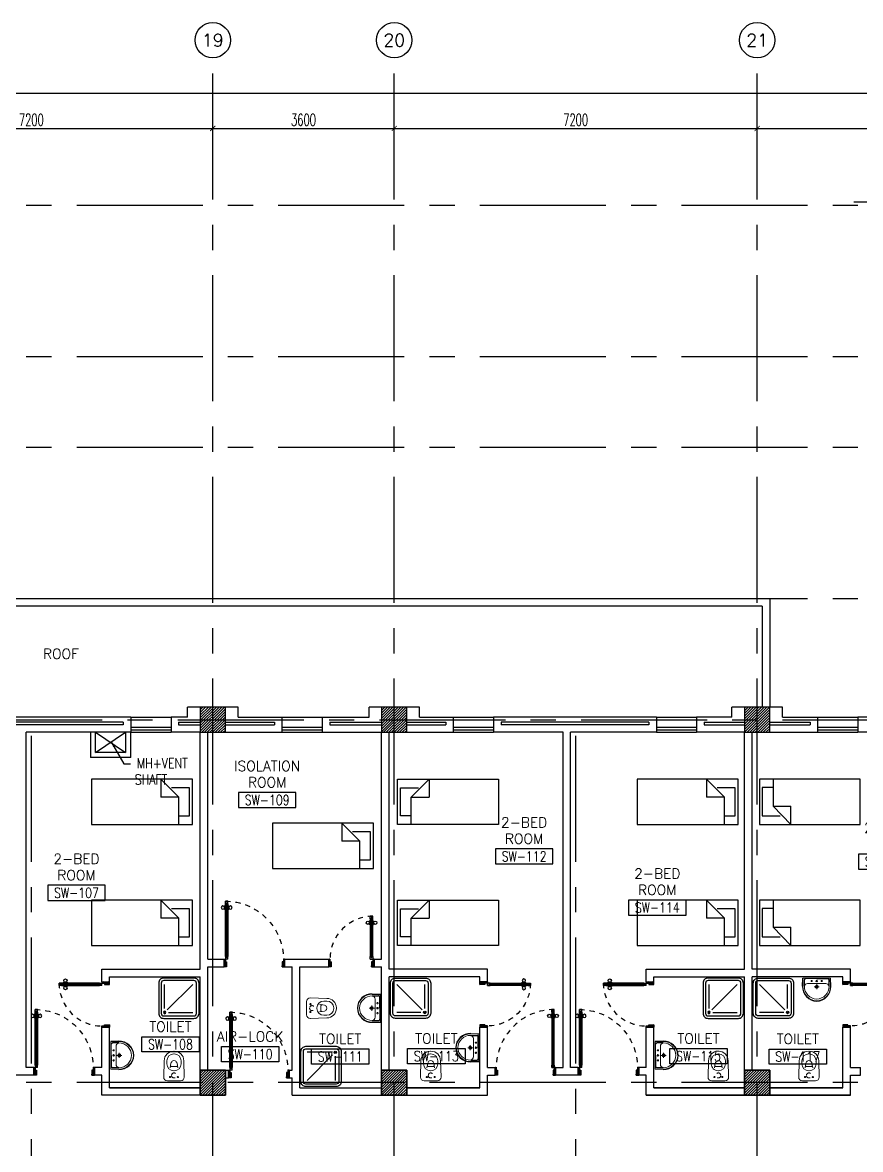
# Model space of a CAD drawing. Extents: x 276011.4 to 276105.3, y 57291.9 to 57371.4.
# Drawn here: x 276073.04 to 276089.67, y 57349.06 to 57371.41 of the extents above; entities that cross this region are included whole.
import ezdxf
from ezdxf.enums import TextEntityAlignment as Align

# ---------------------------------------------------------------- set-up
doc = ezdxf.new("R2010")
doc.units = 0
doc.header["$MEASUREMENT"] = 0
doc.header["$PDMODE"] = 34
for name, pattern in [('CENTERX2', [4, 2.5, -0.5, 0.5, -0.5]), ('DASHED', [0.75, 0.5, -0.25]), ('HIDDEN', [0.375, 0.25, -0.125]), ('HIDDEN2', [0.1875, 0.125, -0.0625])]:
    doc.linetypes.add(name, pattern=pattern)
doc.layers.get('0').update_dxf_attribs({"linetype": 'CONTINUOUS'})
doc.layers.get('DEFPOINTS').update_dxf_attribs({"linetype": 'CONTINUOUS'})
for name, color, linetype in [('AX-CR', 2, 'CONTINUOUS'), ('AX-DIM', 4, 'CONTINUOUS'), ('AX-TXT', 2, 'CONTINUOUS'), ('AXES', 11, 'CENTERX2'), ('COL', 5, 'CONTINUOUS'), ('DOOR', 7, 'CONTINUOUS'), ('FIX', 3, 'CONTINUOUS'), ('FUR', 4, 'CONTINUOUS'), ('HAT', 8, 'CONTINUOUS'), ('INSUL', 4, 'CONTINUOUS'), ('PROJ-L', 4, 'CONTINUOUS'), ('RM-BOX', 4, 'CONTINUOUS'), ('RM-NAME', 2, 'CONTINUOUS'), ('RM-NO', 2, 'CONTINUOUS'), ('SHAFT', 3, 'CONTINUOUS'), ('WALL', 2, 'CONTINUOUS'), ('WIN', 3, 'CONTINUOUS')]:
    doc.layers.add(name, color=color, linetype=linetype)
doc.styles.add('ROMANS', font='ROMANS.shx', dxfattribs={"width": 0.6})
doc.dimstyles.new('STANDARD in', dxfattribs={"dimtxt": 0.24, "dimasz": 0.1, "dimexe": 0.07, "dimexo": 0.05, "dimgap": 0.05, "dimtad": 1, "dimdec": 0, "dimlfac": 1000, "dimzin": 0, "dimdsep": 46, "dimtxsty": 'ROMANS', "dimblk": 'ARCHTICK', "dimcen": 0.05, "dimdle": 0.05, "dimclrd": 4, "dimclre": 4, "dimclrt": 2, "dimadec": 0, "dimazin": 0, "dimtfac": 1, "dimtdec": 0, "dimtmove": 2, "dimatfit": 3, "dimfxl": 0, "dimtolj": 1, "dimtzin": 0, "dimarcsym": 0})

# ---------------------------------------------------------------- blocks, each defined once
blk = doc.blocks.new('_ARCHTICK')
at = {"color": 0, "linetype": 'ByBlock', "const_width": 0.15}
blk.add_lwpolyline([(-0.5, -0.5), (0.5, 0.5)], dxfattribs=at)
blk = doc.blocks.new('*D651')
at = {"layer": 'AX-DIM', "color": 4, "lineweight": -2, "ltscale": 0.3}
for p, q in [((276020.305, 57370.011), (276095.115, 57370.011)), ((276020.355, 57365.405), (276020.355, 57370.081)), ((276095.065, 57357.883), (276095.065, 57370.081))]:
    blk.add_line(p, q, dxfattribs=at)
at = {"layer": 'DEFPOINTS', "color": 0, "ltscale": 0.3}
for p in [(276095.065, 57370.011), (276020.355, 57365.355), (276095.065, 57357.833)]:
    blk.add_point(p, dxfattribs=at)
at = {"layer": 'AX-DIM', "color": 4, "lineweight": -2, "ltscale": 0.3, "xscale": 0.1, "yscale": 0.1, "zscale": 0.1, "rotation": 180}
blk.add_blockref('_ARCHTICK', (276020.355, 57370.011), dxfattribs=at)
at = {"layer": 'AX-DIM', "color": 4, "lineweight": -2, "ltscale": 0.3, "xscale": 0.1, "yscale": 0.1, "zscale": 0.1}
blk.add_blockref('_ARCHTICK', (276095.065, 57370.011), dxfattribs=at)
at = {"layer": 'AX-DIM', "color": 2, "ltscale": 0.3, "insert": (276057.71, 57370.181), "char_height": 0.24, "attachment_point": 5, "style": 'ROMANS'}
blk.add_mtext('\\A1;74710', dxfattribs=at)
blk = doc.blocks.new('*D653')
at = {"layer": 'AX-DIM', "color": 4, "lineweight": -2, "ltscale": 0.3}
for p, q in [((276089.533, 57367.858), (276103.985, 57367.858)), ((276103.915, 57367.908), (276103.915, 57357.783)), ((276103.265, 57357.833), (276103.985, 57357.833))]:
    blk.add_line(p, q, dxfattribs=at)
at = {"layer": 'DEFPOINTS', "color": 0, "ltscale": 0.3}
for p in [(276089.483, 57367.858), (276103.215, 57357.833), (276103.915, 57357.833)]:
    blk.add_point(p, dxfattribs=at)
at = {"layer": 'AX-DIM', "color": 4, "lineweight": -2, "ltscale": 0.3, "xscale": 0.1, "yscale": 0.1, "zscale": 0.1}
for p, rotation in [((276103.915, 57367.858), 90), ((276103.915, 57357.833), 270)]:
    blk.add_blockref('_ARCHTICK', p, dxfattribs=dict(at, rotation=rotation))
at = {"layer": 'AX-DIM', "color": 2, "ltscale": 0.3, "insert": (276103.745, 57362.845), "char_height": 0.24, "attachment_point": 5, "rotation": 90, "style": 'ROMANS'}
blk.add_mtext('\\A1;10025', dxfattribs=at)
blk = doc.blocks.new('*X616')
at = {"color": 0}
for p, q in [((235129, 169898), (235620, 170390)), ((235129, 169951), (235567, 170390)), ((235129, 170004), (235514, 170390)), ((235129, 170057), (235461, 170390)), ((235129, 170110), (235408, 170390)), ((235129, 170163), (235355, 170390)), ((235129, 170216), (235302, 170390)), ((235129, 170269), (235249, 170390)), ((235129, 170322), (235196, 170390)), ((235129, 170375), (235143, 170390)), ((235173, 169890), (235629, 170345)), ((235226, 169890), (235629, 170292)), ((235279, 169890), (235629, 170239)), ((235332, 169890), (235629, 170186)), ((235385, 169890), (235629, 170133)), ((235439, 169890), (235629, 170080)), ((235492, 169890), (235629, 170027)), ((235545, 169890), (235629, 169974)), ((235598, 169890), (235629, 169921))]:
    blk.add_line(p, q, dxfattribs=at)
blk = doc.blocks.new('COL50')
at = {"layer": 'COL'}
blk.add_lwpolyline([(-250, 250), (-250, -250), (250, -250), (250, 250)], close=True, dxfattribs=at)
blk = doc.blocks.new('*X613')
at = {"color": 0}
for p, q in [((235129, 177110), (235608, 177590)), ((235129, 177163), (235555, 177590)), ((235129, 177217), (235502, 177590)), ((235129, 177270), (235449, 177590)), ((235129, 177323), (235396, 177590)), ((235129, 177376), (235343, 177590)), ((235129, 177429), (235290, 177590)), ((235129, 177482), (235237, 177590)), ((235129, 177535), (235184, 177590)), ((235161, 177090), (235629, 177557)), ((235214, 177090), (235629, 177504)), ((235267, 177090), (235629, 177451)), ((235320, 177090), (235629, 177398)), ((235373, 177090), (235629, 177345)), ((235426, 177090), (235629, 177292)), ((235479, 177090), (235629, 177239)), ((235532, 177090), (235629, 177186)), ((235585, 177090), (235629, 177133))]:
    blk.add_line(p, q, dxfattribs=at)
blk = doc.blocks.new('*X617')
at = {"color": 0}
for p, q in [((238727, 169890), (239227, 170390)), ((238729, 169945), (239174, 170390)), ((238729, 169998), (239121, 170390)), ((238729, 170051), (239067, 170390)), ((238729, 170104), (239014, 170390)), ((238729, 170157), (238961, 170390)), ((238729, 170210), (238908, 170390)), ((238729, 170263), (238855, 170390)), ((238729, 170316), (238802, 170390)), ((238729, 170369), (238749, 170390)), ((238780, 169890), (239229, 170339)), ((238833, 169890), (239229, 170286)), ((238886, 169890), (239229, 170233)), ((238939, 169890), (239229, 170180)), ((238992, 169890), (239229, 170127)), ((239045, 169890), (239229, 170074)), ((239098, 169890), (239229, 170020)), ((239151, 169890), (239229, 169967)), ((239204, 169890), (239229, 169914))]:
    blk.add_line(p, q, dxfattribs=at)
blk = doc.blocks.new('*X612')
at = {"color": 0}
for p, q in [((238729, 177104), (239214, 177590)), ((238729, 177157), (239161, 177590)), ((238729, 177210), (239108, 177590)), ((238729, 177263), (239055, 177590)), ((238729, 177316), (239002, 177590)), ((238729, 177369), (238949, 177590)), ((238729, 177422), (238896, 177590)), ((238729, 177475), (238843, 177590)), ((238729, 177528), (238790, 177590)), ((238729, 177581), (238737, 177590)), ((238767, 177090), (239229, 177551)), ((238820, 177090), (239229, 177498)), ((238873, 177090), (239229, 177445)), ((238926, 177090), (239229, 177392)), ((238979, 177090), (239229, 177339)), ((239032, 177090), (239229, 177286)), ((239085, 177090), (239229, 177233)), ((239138, 177090), (239229, 177180)), ((239191, 177090), (239229, 177127))]:
    blk.add_line(p, q, dxfattribs=at)
blk = doc.blocks.new('*X618')
at = {"color": 0}
for p, q in [((245929, 169932), (246386, 170390)), ((245929, 169985), (246333, 170390)), ((245929, 170038), (246280, 170390)), ((245929, 170091), (246227, 170390)), ((245929, 170144), (246174, 170390)), ((245929, 170197), (246121, 170390)), ((245929, 170250), (246068, 170390)), ((245929, 170303), (246015, 170390)), ((245929, 170357), (245962, 170390)), ((245939, 169890), (246429, 170379)), ((245992, 169890), (246429, 170326)), ((246045, 169890), (246429, 170273)), ((246098, 169890), (246429, 170220)), ((246151, 169890), (246429, 170167)), ((246204, 169890), (246429, 170114)), ((246257, 169890), (246429, 170061)), ((246310, 169890), (246429, 170008)), ((246363, 169890), (246429, 169955)), ((246416, 169890), (246429, 169902))]:
    blk.add_line(p, q, dxfattribs=at)
blk = doc.blocks.new('*X611')
at = {"color": 0}
for p, q in [((245927, 177090), (246427, 177590)), ((245929, 177145), (246374, 177590)), ((245929, 177198), (246321, 177590)), ((245929, 177251), (246267, 177590)), ((245929, 177304), (246214, 177590)), ((245929, 177357), (246161, 177590)), ((245929, 177410), (246108, 177590)), ((245929, 177463), (246055, 177590)), ((245929, 177516), (246002, 177590)), ((245929, 177569), (245949, 177590)), ((245980, 177090), (246429, 177539)), ((246033, 177090), (246429, 177486)), ((246086, 177090), (246429, 177433)), ((246139, 177090), (246429, 177380)), ((246192, 177090), (246429, 177327)), ((246245, 177090), (246429, 177274)), ((246298, 177090), (246429, 177220)), ((246351, 177090), (246429, 177167)), ((246404, 177090), (246429, 177114))]:
    blk.add_line(p, q, dxfattribs=at)
blk = doc.blocks.new('*D672')
at = {"layer": 'AX-DIM', "color": 4, "lineweight": -2, "ltscale": 0.3}
for p, q in [((276080.365, 57369.311), (276087.665, 57369.311)), ((276080.415, 57368.961), (276080.415, 57369.381)), ((276087.615, 57368.961), (276087.615, 57369.381))]:
    blk.add_line(p, q, dxfattribs=at)
at = {"layer": 'DEFPOINTS', "color": 0, "ltscale": 0.3}
for p in [(276087.615, 57369.311), (276080.415, 57368.911), (276087.615, 57368.911)]:
    blk.add_point(p, dxfattribs=at)
at = {"layer": 'AX-DIM', "color": 4, "lineweight": -2, "ltscale": 0.3, "xscale": 0.1, "yscale": 0.1, "zscale": 0.1, "rotation": 180}
blk.add_blockref('_ARCHTICK', (276080.415, 57369.311), dxfattribs=at)
at = {"layer": 'AX-DIM', "color": 4, "lineweight": -2, "ltscale": 0.3, "xscale": 0.1, "yscale": 0.1, "zscale": 0.1}
blk.add_blockref('_ARCHTICK', (276087.615, 57369.311), dxfattribs=at)
at = {"layer": 'AX-DIM', "color": 2, "ltscale": 0.3, "insert": (276084.015, 57369.481), "char_height": 0.24, "attachment_point": 5, "style": 'ROMANS'}
blk.add_mtext('\\A1;7200', dxfattribs=at)
blk = doc.blocks.new('*D673')
at = {"layer": 'AX-DIM', "color": 4, "lineweight": -2, "ltscale": 0.3}
for p, q in [((276069.565, 57369.311), (276076.865, 57369.311)), ((276069.615, 57368.961), (276069.615, 57369.381)), ((276076.815, 57368.961), (276076.815, 57369.381))]:
    blk.add_line(p, q, dxfattribs=at)
at = {"layer": 'DEFPOINTS', "color": 0, "ltscale": 0.3}
for p in [(276076.815, 57369.311), (276069.615, 57368.911), (276076.815, 57368.911)]:
    blk.add_point(p, dxfattribs=at)
at = {"layer": 'AX-DIM', "color": 4, "lineweight": -2, "ltscale": 0.3, "xscale": 0.1, "yscale": 0.1, "zscale": 0.1, "rotation": 180}
blk.add_blockref('_ARCHTICK', (276069.615, 57369.311), dxfattribs=at)
at = {"layer": 'AX-DIM', "color": 4, "lineweight": -2, "ltscale": 0.3, "xscale": 0.1, "yscale": 0.1, "zscale": 0.1}
blk.add_blockref('_ARCHTICK', (276076.815, 57369.311), dxfattribs=at)
at = {"layer": 'AX-DIM', "color": 2, "ltscale": 0.3, "insert": (276073.215, 57369.481), "char_height": 0.24, "attachment_point": 5, "style": 'ROMANS'}
blk.add_mtext('\\A1;7200', dxfattribs=at)
blk = doc.blocks.new('*D677')
at = {"layer": 'AX-DIM', "color": 4, "lineweight": -2, "ltscale": 0.3}
for p, q in [((276076.765, 57369.311), (276080.465, 57369.311)), ((276076.815, 57368.961), (276076.815, 57369.381)), ((276080.415, 57368.961), (276080.415, 57369.381))]:
    blk.add_line(p, q, dxfattribs=at)
at = {"layer": 'DEFPOINTS', "color": 0, "ltscale": 0.3}
for p in [(276080.415, 57369.311), (276076.815, 57368.911), (276080.415, 57368.911)]:
    blk.add_point(p, dxfattribs=at)
at = {"layer": 'AX-DIM', "color": 4, "lineweight": -2, "ltscale": 0.3, "xscale": 0.1, "yscale": 0.1, "zscale": 0.1, "rotation": 180}
blk.add_blockref('_ARCHTICK', (276076.815, 57369.311), dxfattribs=at)
at = {"layer": 'AX-DIM', "color": 4, "lineweight": -2, "ltscale": 0.3, "xscale": 0.1, "yscale": 0.1, "zscale": 0.1}
blk.add_blockref('_ARCHTICK', (276080.415, 57369.311), dxfattribs=at)
at = {"layer": 'AX-DIM', "color": 2, "ltscale": 0.3, "insert": (276078.615, 57369.481), "char_height": 0.24, "attachment_point": 5, "style": 'ROMANS'}
blk.add_mtext('\\A1;3600', dxfattribs=at)
blk = doc.blocks.new('AXU')
at = {"layer": 'AX-CR'}
blk.add_circle((0, 350), 350, dxfattribs=at)
at = {"layer": 'AX-TXT', "style": 'ROMANS'}
blk.add_attdef('AX', text='', height=250, dxfattribs=at).set_placement((0, 350), align=Align.MIDDLE)
blk = doc.blocks.new('*D679')
at = {"layer": 'AX-DIM', "color": 4, "lineweight": -2, "ltscale": 0.3}
for p, q in [((276087.565, 57369.311), (276094.865, 57369.311)), ((276087.615, 57368.961), (276087.615, 57369.381)), ((276094.815, 57368.961), (276094.815, 57369.381))]:
    blk.add_line(p, q, dxfattribs=at)
at = {"layer": 'DEFPOINTS', "color": 0, "ltscale": 0.3}
for p in [(276094.815, 57369.311), (276087.615, 57368.911), (276094.815, 57368.911)]:
    blk.add_point(p, dxfattribs=at)
at = {"layer": 'AX-DIM', "color": 4, "lineweight": -2, "ltscale": 0.3, "xscale": 0.1, "yscale": 0.1, "zscale": 0.1, "rotation": 180}
blk.add_blockref('_ARCHTICK', (276087.615, 57369.311), dxfattribs=at)
at = {"layer": 'AX-DIM', "color": 4, "lineweight": -2, "ltscale": 0.3, "xscale": 0.1, "yscale": 0.1, "zscale": 0.1}
blk.add_blockref('_ARCHTICK', (276094.815, 57369.311), dxfattribs=at)
at = {"layer": 'AX-DIM', "color": 2, "ltscale": 0.3, "insert": (276091.215, 57369.481), "char_height": 0.24, "attachment_point": 5, "style": 'ROMANS'}
blk.add_mtext('\\A1;7200', dxfattribs=at)
blk = doc.blocks.new('DOOR100')
at = {"layer": 'DOOR', "color": 0, "linetype": 'ByBlock'}
for p, q in [((-82, 1205), (-91, 1205)), ((-91, 1205), (-91, 1140)), ((-82, 1140), (-91, 1140)), ((-75, 1218), (-82, 1218)), ((-82, 1128), (-82, 1218)), ((-82, 1205), (-82, 1140)), ((-75, 1128), (-82, 1128)), ((-25, 1300), (-75, 1300)), ((-75, 1300), (-25, 1300)), ((-75, 1250), (-75, 1300)), ((-58, 1250), (-75, 1250)), ((-42, 1270), (-58, 1270)), ((-58, 1250), (-58, 1270)), ((-42, 1250), (-42, 1270)), ((-25, 1250), (-42, 1250)), ((-25, 1250), (-25, 1300)), ((-25, 1218), (-18, 1218)), ((-25, 1128), (-18, 1128)), ((-18, 1128), (-18, 1218)), ((-18, 1205), (-9, 1205)), ((-18, 1205), (-18, 1140)), ((-18, 1140), (-9, 1140)), ((-9, 1205), (-9, 1140)), ((-1200, 0), (-1200, 150)), ((-1200, 150), (-1175, 150)), ((-1200, 150), (-1200, 0)), ((-1150, 0), (-1200, 0)), ((-1175, 150), (-1175, 100)), ((-1175, 100), (-1150, 100)), ((-1150, 100), (-1150, 0)), ((-75, 200), (-58, 200)), ((-75, 150), (-75, 200)), ((-75, 150), (-25, 150)), ((-58, 200), (-58, 180)), ((-58, 180), (-42, 180)), ((-50, 100), (-50, 0)), ((-25, 100), (-50, 100)), ((-50, 0), (0, 0)), ((-42, 200), (-25, 200)), ((-42, 180), (-42, 200)), ((-25, 200), (-25, 150)), ((0, 150), (-25, 150)), ((-25, 150), (-25, 100)), ((0, 150), (0, 0))]:
    blk.add_line(p, q, dxfattribs=at)
at = {"layer": 'DOOR', "linetype": 'ByBlock'}
for p, q in [((-75, 1250), (-75, 200)), ((-58, 200), (-58, 1250)), ((-42, 200), (-42, 1250)), ((-25, 200), (-25, 1250)), ((0, 0), (0, 150))]:
    blk.add_line(p, q, dxfattribs=at)
at = {"layer": 'DOOR', "color": 9, "linetype": 'ByBlock'}
for p, q in [((-1150, 0), (-1200, 114)), ((-1150, 0), (-1200, 40)), ((-1150, 0), (-1163, 100)), ((-50, 0), (0, 114)), ((-50, 0), (-37, 100)), ((-50, 0), (0, 40))]:
    blk.add_line(p, q, dxfattribs=at)
at = {"layer": 'DOOR', "color": 0, "linetype": 'ByBlock'}
for centre in [(-124, 1173), (24, 1173)]:
    blk.add_circle(centre, 32.4, dxfattribs=at)
at = {"layer": 'DOOR', "linetype": 'HIDDEN', "ltscale": 0.5}
blk.add_arc((-25, 150), 1150, 90, 180.0001, dxfattribs=at)
at = {"layer": 'DOOR', "color": 9, "linetype": 'ByBlock'}
for centre, radius, start, end in [((-1150, 0), 154, 103.7142, 108.8947), ((-1150, 0), 134, 100.72, 111.8402), ((-1150, 0), 94.4, 90, 121.9818), ((-1150, 0), 74.4, 90, 132.2236), ((-1150, 0), 54.4, 90, 156.7926), ((-1150, 0), 34.4, 90, 180), ((-1150, 0), 14.4, 90, 180), ((-50, 0), 94.4, 58.0182, 90), ((-50, 0), 74.4, 47.7764, 90), ((-50, 0), 54.4, 23.2074, 90), ((-50, 0), 34.4, 0, 90), ((-50, 0), 14.4, 0, 90), ((-50, 0), 134, 68.1598, 79.28), ((-50, 0), 114, 64.0838, 77.3774), ((-50, 0), 154, 71.1053, 76.2858)]:
    blk.add_arc(centre, radius, start, end, dxfattribs=at)
blk = doc.blocks.new('DOOR90')
at = {"layer": 'DOOR', "color": 0, "linetype": 'ByBlock'}
for p, q in [((-150, 0), (-150, -25)), ((-150, 0), (0, 0)), ((0, -50), (0, 0)), ((-1000, -25), (-1000, -75)), ((-1000, -75), (-1000, -25)), ((-950, -25), (-1000, -25)), ((-950, -75), (-1000, -75)), ((-970, -42), (-970, -58)), ((-950, -42), (-970, -42)), ((-950, -58), (-970, -58)), ((-950, -25), (-950, -42)), ((-950, -58), (-950, -75)), ((-918, -25), (-918, -18)), ((-828, -18), (-918, -18)), ((-918, -75), (-918, -82)), ((-828, -82), (-918, -82)), ((-905, -18), (-905, -9)), ((-905, -9), (-840, -9)), ((-905, -18), (-840, -18)), ((-905, -82), (-905, -91)), ((-905, -82), (-840, -82)), ((-905, -91), (-840, -91)), ((-840, -18), (-840, -9)), ((-840, -82), (-840, -91)), ((-828, -25), (-828, -18)), ((-828, -75), (-828, -82)), ((-200, -42), (-200, -25)), ((-200, -25), (-150, -25)), ((-180, -42), (-200, -42)), ((-200, -75), (-200, -58)), ((-200, -58), (-180, -58)), ((-150, -75), (-200, -75)), ((-180, -58), (-180, -42)), ((-150, -75), (-150, -25)), ((-150, -25), (-100, -25)), ((-100, -25), (-100, -50)), ((-100, -50), (0, -50)), ((-150, -900), (-150, -875)), ((-150, -875), (-100, -875)), ((-100, -850), (0, -850)), ((-100, -875), (-100, -850)), ((0, -850), (0, -900)), ((0, -900), (-150, -900)), ((-150, -900), (0, -900))]:
    blk.add_line(p, q, dxfattribs=at)
at = {"layer": 'DOOR', "color": 9, "linetype": 'ByBlock'}
for p, q in [((0, -50), (-114, 0)), ((0, -50), (-40, 0)), ((0, -50), (-100, -37)), ((0, -850), (-114, -900)), ((0, -850), (-100, -863)), ((0, -850), (-40, -900))]:
    blk.add_line(p, q, dxfattribs=at)
at = {"layer": 'DOOR', "linetype": 'ByBlock'}
for p, q in [((-200, -25), (-950, -25)), ((-200, -42), (-950, -42)), ((-200, -58), (-950, -58)), ((-950, -75), (-200, -75))]:
    blk.add_line(p, q, dxfattribs=at)
at = {"layer": 'DOOR', "color": 0, "linetype": 'ByBlock'}
for centre in [(-873, 24), (-873, -124)]:
    blk.add_circle(centre, 32.4, dxfattribs=at)
at = {"layer": 'DOOR', "color": 9, "linetype": 'ByBlock'}
for centre, radius, start, end in [((0, -50), 154, 161.1053, 166.2858), ((0, -50), 134, 158.1598, 169.28), ((0, -50), 94.4, 148.0182, 180), ((0, -50), 74.4, 137.7764, 180), ((0, -50), 114, 154.0838, 167.3774), ((0, -50), 54.4, 113.2074, 180), ((0, -50), 34.4, 90, 180), ((0, -50), 14.4, 90, 180), ((0, -850), 154, 193.7142, 198.8947), ((0, -850), 134, 190.72, 201.8402), ((0, -850), 94.4, 180, 211.9818), ((0, -850), 74.4, 180, 222.2236), ((0, -850), 54.4, 180, 246.7926), ((0, -850), 34.4, 180, 270), ((0, -850), 14.4, 180, 270)]:
    blk.add_arc(centre, radius, start, end, dxfattribs=at)
at = {"layer": 'DOOR', "linetype": 'HIDDEN', "ltscale": 0.5}
blk.add_arc((-150, -25), 850, 180, 270, dxfattribs=at)
blk = doc.blocks.new('RM1')
at = {"layer": 'RM-BOX'}
blk.add_lwpolyline([(570, -200), (-570, -200), (-570, -500), (570, -500)], close=True, dxfattribs=at)
at = {"layer": 'RM-NAME', "style": 'ROMANS'}
for tag, p in [('ROOMNAME1', (0, 324)), ('ROOMNAME2', (0, 0))]:
    blk.add_attdef(tag, text='', height=200, dxfattribs=at).set_placement(p, align=Align.MIDDLE)
at = {"layer": 'RM-NO', "style": 'ROMANS', "width": 0.8}
blk.add_attdef('ROOMNO', text='', height=200, dxfattribs=at).set_placement((0, -350), align=Align.MIDDLE)
blk = doc.blocks.new('LAV1')
at = {"layer": 'FIX', "linetype": 'DASHED', "lineweight": 20, "ltscale": 0.05}
for p, q in [((0, 170), (0, 270)), ((0, 170), (0, 270)), ((50, 220), (-50, 220))]:
    blk.add_line(p, q, dxfattribs=at)
at = {"layer": 'FIX', "linetype": 'ByBlock', "ltscale": 0.3}
for p, q in [((-280, 210), (-275, 50)), ((-245, 210), (-245, 85)), ((0, 60), (-220, 60)), ((0, 60), (220, 60)), ((245, 210), (245, 85)), ((280, 210), (275, 50))]:
    blk.add_line(p, q, dxfattribs=at)
at = {"layer": 'FIX', "linetype": 'Continuous', "lineweight": 20}
for p, q in [((-275, 210), (-275, 50)), ((0, 50), (-275, 50)), ((0, 50), (-252, 50)), ((0, 155), (-181, 155)), ((0, 155), (181, 155)), ((0, 50), (252, 50)), ((0, 50), (275, 50)), ((275, 210), (275, 50))]:
    blk.add_line(p, q, dxfattribs=at)
at = {"layer": 'FIX', "lineweight": 20}
for p, q in [((16, 107), (-15, 107)), ((0, 92), (0, 123))]:
    blk.add_line(p, q, dxfattribs=at)
for centre, radius in [((0, 220), 29.5), ((0, 220), 22.5), ((0, 107), 15.5)]:
    blk.add_circle(centre, radius, dxfattribs=at)
at = {"layer": 'FIX', "linetype": 'HIDDEN', "lineweight": 20, "ltscale": 0.05}
for centre in [(-100, 107), (100, 107)]:
    blk.add_circle(centre, 12.4, dxfattribs=at)
at = {"layer": 'FIX', "linetype": 'ByBlock', "ltscale": 0.3}
for centre, radius, start, end in [((7, 220), 287, 91.3776, 182.0064), ((-7, 220), 287, 357.9936, 88.6224), ((-220, 85), 24.9, 179.7021, 269.9486), ((220, 85), 24.9, 270.0514, 0.2979)]:
    blk.add_arc(centre, radius, start, end, dxfattribs=at)
at = {"layer": 'FIX', "linetype": 'Continuous', "lineweight": 20}
for centre, radius, start, end in [((8, 217), 283, 91.6988, 181.351), ((8, 212), 253, 91.7328, 180.4884), ((-8, 217), 283, 358.649, 88.3012), ((-8, 212), 253, 359.5116, 88.2672), ((-179, 222), 66.9, 190.2006, 268.0786), ((179, 222), 66.9, 271.9214, 349.7994)]:
    blk.add_arc(centre, radius, start, end, dxfattribs=at)
blk = doc.blocks.new('SHR1')
at = {"layer": 'FIX'}
for p, q in [((-196, 196), (-700, 700)), ((-143, 218), (-143, 700)), ((-218, 143), (-700, 143))]:
    blk.add_line(p, q, dxfattribs=at)
for points in [[(-825, 125), (-825, 725, -0.414214), (-725, 825), (-125, 825, -0.414214), (-25, 725), (-25, 125, -0.414214), (-125, 25), (-725, 25, -0.414214)], [(-775, 125), (-775, 725, -0.414214), (-725, 775), (-125, 775, -0.414214), (-75, 725), (-75, 125, -0.414214), (-125, 75), (-725, 75, -0.414214)]]:
    blk.add_lwpolyline(points, format="xyb", close=True, dxfattribs=at)
for radius in [25, 15]:
    blk.add_circle((-143, 143), radius, dxfattribs=at)
blk = doc.blocks.new('WC1')
at = {"layer": 'FIX', "lineweight": 20}
for p, q in [((-727, 5), (-727, -5)), ((-674, 5), (-674, -5)), ((-534, 24), (-540, 0)), ((-540, 0), (-534, -24)), ((-210, 204), (-538, 194)), ((-475, 141), (-538, 141)), ((-395, 76), (-490, 60)), ((-339, 5), (-339, -5)), ((-538, -141), (-475, -141)), ((-538, -194), (-210, -204)), ((-490, -60), (-395, -76))]:
    blk.add_line(p, q, dxfattribs=at)
at = {"layer": 'FIX', "linetype": 'Continuous', "lineweight": 20}
blk.add_line((-420, -47), (-420, 45), dxfattribs=at)
at = {"layer": 'FIX', "lineweight": 20}
blk.add_lwpolyline([(-213, -204), (-210, -204, 0.414214), (-137, -131), (-137, 0), (-137, 131, 0.414214), (-210, 204)], format="xyb", dxfattribs=at)
at = {"layer": 'FIX', "linetype": 'HIDDEN2', "lineweight": 20, "ltscale": 0.3}
blk.add_circle((-245, 0), 49.8, dxfattribs=at)
at = {"layer": 'FIX', "linetype": 'HIDDEN', "lineweight": 20, "ltscale": 0.05}
for centre in [(-213, 78), (-213, -77)]:
    blk.add_circle(centre, 11.6, dxfattribs=at)
at = {"layer": 'FIX', "lineweight": 20}
for centre, radius, start, end in [((-538, 5), 189, 90, 180), ((-538, 5), 136, 90, 180), ((-473, -7), 68.2, 128.9242, 152.8468), ((-464, -18), 82, 108.496, 128.9242), ((-475, 5), 136, 360, 90), ((-538, -5), 189, 180, 270), ((-538, -5), 136, 180, 270), ((-473, 7), 68.2, 207.1532, 231.0758), ((-464, 18), 82, 231.0758, 251.504), ((-475, -5), 136, 270, 0)]:
    blk.add_arc(centre, radius, start, end, dxfattribs=at)
at = {"layer": 'FIX', "linetype": 'Continuous', "lineweight": 20}
for centre, start, end in [((-443, 46), 357.6662, 91.6121), ((-442, -46), 268.3879, 2.3338)]:
    blk.add_arc(centre, 22.3, start, end, dxfattribs=at)

msp = doc.modelspace()

# ---------------------------------------------------------------- linework, layer by layer
at = {"layer": 'AXES'}
for p, q in [((276076.8155, 57291.8986), (276076.8155, 57370.7113)), ((276080.4155, 57291.8986), (276080.4155, 57370.7113)), ((276087.6155, 57291.8986), (276087.6155, 57370.7113)), ((276104.6155, 57367.7829), (276052.5255, 57367.7829)), ((276104.6155, 57364.7829), (276052.5255, 57364.7829)), ((276104.6155, 57362.9829), (276052.5255, 57362.9829)), ((276104.6155, 57359.9829), (276052.5255, 57359.9829)), ((276032.1217, 57357.5829), (276104.6155, 57357.5829)), ((276073.2155, 57298.7629), (276073.2155, 57357.5829)), ((276084.0155, 57298.7629), (276084.0155, 57357.5829)), ((276104.6155, 57350.3829), (276052.5255, 57350.3829))]:
    msp.add_line(p, q, dxfattribs=at)
at = {"layer": 'COL'}
for points in [[(276077.0655, 57357.3329), (276077.0655, 57357.8329), (276076.5655, 57357.8329), (276076.5655, 57357.3329)], [(276080.6655, 57357.3329), (276080.6655, 57357.8329), (276080.1655, 57357.8329), (276080.1655, 57357.3329)], [(276087.8655, 57357.3329), (276087.8655, 57357.8329), (276087.3655, 57357.8329), (276087.3655, 57357.3329)]]:
    msp.add_lwpolyline(points, close=True, dxfattribs=at)
at = {"layer": 'FUR'}
for p, q in [((276076.412, 57356.4049), (276074.412, 57356.4049)), ((276074.412, 57356.4049), (276074.412, 57355.5049)), ((276075.7869, 57356.4049), (276075.7869, 57356.0437)), ((276076.1404, 57356.0437), (276075.7869, 57356.4049)), ((276076.412, 57355.5049), (276076.412, 57356.4049)), ((276080.4826, 57356.4049), (276082.4826, 57356.4049)), ((276080.4826, 57355.5049), (276080.4826, 57356.4049)), ((276080.7542, 57356.0437), (276081.1076, 57356.4049)), ((276081.1076, 57356.4049), (276081.1076, 57356.0437)), ((276082.4826, 57356.4049), (276082.4826, 57355.5049)), ((276087.2372, 57356.4049), (276085.2372, 57356.4049)), ((276085.2372, 57356.4049), (276085.2372, 57355.5049)), ((276086.6121, 57356.4049), (276086.6121, 57356.0437)), ((276086.9656, 57356.0437), (276086.6121, 57356.4049)), ((276087.2372, 57355.5049), (276087.2372, 57356.4049)), ((276089.6596, 57356.4049), (276087.6596, 57356.4049)), ((276087.6596, 57356.4049), (276087.6596, 57355.5049)), ((276087.9312, 57356.4049), (276087.9312, 57355.866)), ((276089.6596, 57355.5049), (276089.6596, 57356.4049)), ((276076.3565, 57356.2327), (276075.9969, 57356.2327)), ((276076.3565, 57355.6748), (276076.3565, 57356.2327)), ((276080.538, 57356.2327), (276080.8977, 57356.2327)), ((276080.538, 57355.6748), (276080.538, 57356.2327)), ((276087.1817, 57356.2327), (276086.822, 57356.2327)), ((276087.1817, 57355.6748), (276087.1817, 57356.2327)), ((276087.715, 57356.235), (276087.715, 57355.677)), ((276087.9312, 57356.235), (276087.715, 57356.235)), ((276076.1404, 57356.0437), (276075.7869, 57356.0437)), ((276076.1404, 57355.5049), (276076.1404, 57356.0437)), ((276080.7542, 57356.0437), (276081.1076, 57356.0437)), ((276080.7542, 57355.5049), (276080.7542, 57356.0437)), ((276086.9656, 57356.0437), (276086.6121, 57356.0437)), ((276086.9656, 57355.5049), (276086.9656, 57356.0437)), ((276076.1404, 57355.6748), (276076.3565, 57355.6748)), ((276080.7542, 57355.6748), (276080.538, 57355.6748)), ((276086.9656, 57355.6748), (276087.1817, 57355.6748)), ((276087.715, 57355.677), (276088.0747, 57355.677)), ((276087.9312, 57355.866), (276088.2846, 57355.866)), ((276087.9312, 57355.866), (276088.2846, 57355.5049)), ((276088.2846, 57355.5049), (276088.2846, 57355.866)), ((276074.412, 57355.5049), (276076.412, 57355.5049)), ((276080.0022, 57355.5324), (276078.0022, 57355.5324)), ((276078.0022, 57355.5324), (276078.0022, 57354.6324)), ((276079.3771, 57355.5324), (276079.3771, 57355.1713)), ((276079.7305, 57355.1713), (276079.3771, 57355.5324)), ((276080.0022, 57354.6324), (276080.0022, 57355.5324)), ((276082.4826, 57355.5049), (276080.4826, 57355.5049)), ((276085.2372, 57355.5049), (276087.2372, 57355.5049)), ((276087.6596, 57355.5049), (276089.6596, 57355.5049)), ((276079.9467, 57355.3603), (276079.587, 57355.3603)), ((276079.9467, 57354.8023), (276079.9467, 57355.3603)), ((276079.7305, 57355.1713), (276079.3771, 57355.1713)), ((276079.7305, 57354.6324), (276079.7305, 57355.1713)), ((276079.7305, 57354.8023), (276079.9467, 57354.8023)), ((276078.0022, 57354.6324), (276080.0022, 57354.6324)), ((276076.412, 57354.0061), (276074.412, 57354.0061)), ((276074.412, 57354.0061), (276074.412, 57353.1061)), ((276075.7869, 57354.0061), (276075.7869, 57353.6449)), ((276076.1404, 57353.6449), (276075.7869, 57354.0061)), ((276076.412, 57353.1061), (276076.412, 57354.0061)), ((276080.4826, 57354.0061), (276082.4826, 57354.0061)), ((276080.4826, 57353.1061), (276080.4826, 57354.0061)), ((276080.7542, 57353.6449), (276081.1076, 57354.0061)), ((276081.1076, 57354.0061), (276081.1076, 57353.6449)), ((276082.4826, 57354.0061), (276082.4826, 57353.1061)), ((276087.2372, 57354.0061), (276085.2372, 57354.0061)), ((276085.2372, 57354.0061), (276085.2372, 57353.1061)), ((276086.6121, 57354.0061), (276086.6121, 57353.6449)), ((276086.9656, 57353.6449), (276086.6121, 57354.0061)), ((276087.2372, 57353.1061), (276087.2372, 57354.0061)), ((276089.6596, 57354.0061), (276087.6596, 57354.0061)), ((276087.6596, 57354.0061), (276087.6596, 57353.1061)), ((276087.9312, 57354.0061), (276087.9312, 57353.4672)), ((276089.6596, 57353.1061), (276089.6596, 57354.0061)), ((276076.1404, 57353.6449), (276075.7869, 57353.6449)), ((276076.3565, 57353.8339), (276075.9969, 57353.8339)), ((276076.1404, 57353.1061), (276076.1404, 57353.6449)), ((276076.3565, 57353.276), (276076.3565, 57353.8339)), ((276080.538, 57353.8339), (276080.8977, 57353.8339)), ((276080.538, 57353.276), (276080.538, 57353.8339)), ((276080.7542, 57353.6449), (276081.1076, 57353.6449)), ((276080.7542, 57353.1061), (276080.7542, 57353.6449)), ((276086.9656, 57353.6449), (276086.6121, 57353.6449)), ((276087.1817, 57353.8339), (276086.822, 57353.8339)), ((276086.9656, 57353.1061), (276086.9656, 57353.6449)), ((276087.1817, 57353.276), (276087.1817, 57353.8339)), ((276087.715, 57353.8362), (276087.715, 57353.2782)), ((276087.9312, 57353.8362), (276087.715, 57353.8362)), ((276087.9312, 57353.4672), (276088.2846, 57353.4672)), ((276087.9312, 57353.4672), (276088.2846, 57353.1061)), ((276088.2846, 57353.1061), (276088.2846, 57353.4672)), ((276076.1404, 57353.276), (276076.3565, 57353.276)), ((276080.7542, 57353.276), (276080.538, 57353.276)), ((276086.9656, 57353.276), (276087.1817, 57353.276)), ((276087.715, 57353.2782), (276088.0747, 57353.2782)), ((276074.412, 57353.1061), (276076.412, 57353.1061)), ((276082.4826, 57353.1061), (276080.4826, 57353.1061)), ((276085.2372, 57353.1061), (276087.2372, 57353.1061)), ((276087.6596, 57353.1061), (276089.6596, 57353.1061))]:
    msp.add_line(p, q, dxfattribs=at)
at = {"layer": 'INSUL'}
for p, q in [((276075.0367, 57357.5329), (276071.3367, 57357.5329)), ((276075.0367, 57357.4829), (276071.3367, 57357.4829)), ((276075.0367, 57357.5329), (276075.0367, 57357.4829)), ((276076.1367, 57357.5329), (276076.5655, 57357.5329)), ((276076.1367, 57357.5329), (276076.1367, 57357.4829)), ((276076.1367, 57357.4829), (276076.5655, 57357.4829)), ((276077.0655, 57357.5329), (276078.0367, 57357.5329)), ((276077.0655, 57357.4829), (276078.0367, 57357.4829)), ((276078.0367, 57357.5329), (276078.0367, 57357.4829)), ((276079.1367, 57357.5329), (276080.1655, 57357.5329)), ((276079.1367, 57357.5329), (276079.1367, 57357.4829)), ((276079.1367, 57357.4829), (276080.1655, 57357.4829)), ((276080.6655, 57357.5329), (276081.4367, 57357.5329)), ((276080.6655, 57357.4829), (276081.4367, 57357.4829)), ((276081.4367, 57357.5329), (276081.4367, 57357.4829)), ((276082.5367, 57357.5329), (276082.5367, 57357.4829)), ((276085.4655, 57357.5329), (276082.5367, 57357.5329)), ((276085.4655, 57357.4829), (276082.5367, 57357.4829)), ((276085.4655, 57357.5329), (276085.4655, 57357.4829)), ((276086.5655, 57357.5329), (276086.5655, 57357.4829)), ((276086.5655, 57357.5329), (276087.3655, 57357.5329)), ((276086.5655, 57357.4829), (276087.3655, 57357.4829)), ((276087.8655, 57357.5329), (276088.6655, 57357.5329)), ((276087.8655, 57357.4829), (276088.6655, 57357.4829)), ((276088.6655, 57357.5329), (276088.6655, 57357.4829))]:
    msp.add_line(p, q, dxfattribs=at)
at = {"layer": 'PROJ-L', "linetype": 'Continuous'}
for p, q in [((276087.8655, 57359.9829), (276069.3655, 57359.9829)), ((276087.8655, 57359.9829), (276087.8655, 57357.8329)), ((276087.7155, 57359.8329), (276069.5155, 57359.8329)), ((276087.7155, 57359.8329), (276087.7155, 57357.8329))]:
    msp.add_line(p, q, dxfattribs=at)
at = {"layer": 'SHAFT', "linetype": 'ByBlock'}
for p, q in [((276074.4905, 57356.9329), (276075.0867, 57357.3329)), ((276074.4905, 57357.3329), (276075.0867, 57356.9329))]:
    msp.add_line(p, q, dxfattribs=at)
at = {"layer": 'WALL'}
for p, q in [((276076.3155, 57357.6329), (276076.3155, 57357.8329)), ((276077.3155, 57357.8329), (276076.3155, 57357.8329)), ((276077.3155, 57357.6329), (276077.3155, 57357.8329)), ((276079.9155, 57357.6329), (276079.9155, 57357.8329)), ((276080.9155, 57357.8329), (276079.9155, 57357.8329)), ((276080.9155, 57357.6329), (276080.9155, 57357.8329)), ((276087.1155, 57357.6329), (276087.1155, 57357.8329)), ((276088.1155, 57357.8329), (276087.1155, 57357.8329)), ((276088.1155, 57357.6329), (276088.1155, 57357.8329)), ((276075.1867, 57357.6329), (276071.1867, 57357.6329)), ((276075.1867, 57357.6329), (276075.1867, 57357.3329)), ((276075.9867, 57357.6329), (276075.9867, 57357.3329)), ((276076.3155, 57357.6329), (276075.9867, 57357.6329)), ((276077.3155, 57357.6329), (276078.1867, 57357.6329)), ((276078.1867, 57357.6329), (276078.1867, 57357.3329)), ((276078.9867, 57357.6329), (276078.9867, 57357.3329)), ((276078.9867, 57357.6329), (276079.9155, 57357.6329)), ((276080.9155, 57357.6329), (276081.5867, 57357.6329)), ((276081.5867, 57357.6329), (276081.5867, 57357.3329)), ((276082.3867, 57357.6329), (276082.3867, 57357.3329)), ((276085.6155, 57357.6329), (276082.3867, 57357.6329)), ((276085.6155, 57357.6329), (276085.6155, 57357.3329)), ((276086.4155, 57357.6329), (276086.4155, 57357.3329)), ((276087.1155, 57357.6329), (276086.4155, 57357.6329)), ((276088.1155, 57357.6329), (276088.8155, 57357.6329)), ((276088.8155, 57357.6329), (276088.8155, 57357.3329)), ((276089.6155, 57357.6329), (276089.6155, 57357.3329)), ((276092.8155, 57357.6329), (276089.6155, 57357.6329)), ((276075.1867, 57357.3329), (276073.1155, 57357.3329)), ((276073.1155, 57350.6829), (276073.1155, 57357.3329)), ((276074.3905, 57357.3329), (276074.3905, 57356.8329)), ((276074.4905, 57356.9329), (276074.4905, 57357.3329)), ((276075.0867, 57357.3329), (276075.0867, 57356.9329)), ((276075.1867, 57356.8329), (276075.1867, 57357.3329)), ((276076.5655, 57357.3329), (276075.9867, 57357.3329)), ((276076.5655, 57352.6329), (276076.5655, 57357.3329)), ((276076.7155, 57352.8329), (276076.7155, 57357.3329)), ((276077.0655, 57357.3329), (276078.1867, 57357.3329)), ((276078.9867, 57357.3329), (276080.1655, 57357.3329)), ((276080.1655, 57352.8329), (276080.1655, 57357.3329)), ((276080.3155, 57352.6329), (276080.3155, 57357.3329)), ((276080.6655, 57357.3329), (276081.5867, 57357.3329)), ((276083.7655, 57357.3329), (276082.3867, 57357.3329)), ((276083.7655, 57350.6829), (276083.7655, 57357.3329)), ((276085.6155, 57357.3329), (276083.9155, 57357.3329)), ((276083.9155, 57350.6829), (276083.9155, 57357.3329)), ((276087.3655, 57357.3329), (276086.4155, 57357.3329)), ((276087.3655, 57352.6329), (276087.3655, 57357.3329)), ((276087.5155, 57352.6329), (276087.5155, 57357.3329)), ((276087.8655, 57357.3329), (276088.8155, 57357.3329)), ((276091.0655, 57357.3329), (276089.6155, 57357.3329)), ((276075.1867, 57356.8329), (276074.3905, 57356.8329)), ((276075.0867, 57356.9329), (276074.4905, 57356.9329)), ((276079.1155, 57352.6829), (276079.1155, 57352.8329)), ((276080.0155, 57352.6829), (276080.0155, 57352.8329)), ((276074.6155, 57352.6329), (276076.5655, 57352.6329)), ((276074.6155, 57352.3829), (276074.6155, 57352.6329)), ((276076.7155, 57350.6329), (276076.7155, 57352.6829)), ((276078.3905, 57350.6317), (276078.3905, 57352.6829)), ((276078.5405, 57350.2829), (276078.5405, 57352.6829)), ((276080.1655, 57350.6329), (276080.1655, 57352.6829)), ((276082.2655, 57352.6329), (276080.3155, 57352.6329)), ((276082.2655, 57352.3829), (276082.2655, 57352.6329)), ((276085.4155, 57352.6329), (276087.3655, 57352.6329)), ((276085.4155, 57352.3829), (276085.4155, 57352.6329)), ((276089.4655, 57352.6329), (276087.5155, 57352.6329)), ((276089.4655, 57352.3829), (276089.4655, 57352.6329)), ((276074.6155, 57352.3829), (276074.7655, 57352.3829)), ((276074.7655, 57352.4829), (276076.5655, 57352.4829)), ((276074.7655, 57352.3829), (276074.7655, 57352.4829)), ((276076.5655, 57350.6329), (276076.5655, 57352.4829)), ((276080.3155, 57350.6329), (276080.3155, 57352.4829)), ((276082.1155, 57352.4829), (276080.3155, 57352.4829)), ((276082.1155, 57352.3829), (276082.1155, 57352.4829)), ((276082.2655, 57352.3829), (276082.1155, 57352.3829)), ((276085.4155, 57352.3829), (276085.5655, 57352.3829)), ((276085.5655, 57352.4829), (276087.3655, 57352.4829)), ((276085.5655, 57352.3829), (276085.5655, 57352.4829)), ((276087.3655, 57350.6329), (276087.3655, 57352.4829)), ((276087.5155, 57350.6329), (276087.5155, 57352.4829)), ((276089.3155, 57352.4829), (276087.5155, 57352.4829)), ((276089.3155, 57352.3829), (276089.3155, 57352.4829)), ((276089.4655, 57352.3829), (276089.3155, 57352.3829)), ((276074.6155, 57351.4829), (276074.7655, 57351.4829)), ((276074.6155, 57350.6829), (276074.6155, 57351.4829)), ((276074.7655, 57350.2829), (276074.7655, 57351.4829)), ((276082.1155, 57350.2829), (276082.1155, 57351.4829)), ((276082.2655, 57351.4829), (276082.1155, 57351.4829)), ((276082.2655, 57350.6829), (276082.2655, 57351.4829)), ((276085.4155, 57351.4829), (276085.5655, 57351.4829)), ((276085.4155, 57350.6829), (276085.4155, 57351.4829)), ((276085.5655, 57350.2829), (276085.5655, 57351.4829)), ((276089.3155, 57350.2829), (276089.3155, 57351.4829)), ((276089.4655, 57351.4829), (276089.3155, 57351.4829)), ((276089.4655, 57350.6829), (276089.4655, 57351.4829)), ((276074.6155, 57350.1329), (276074.6155, 57350.5329)), ((276082.2655, 57350.1329), (276082.2655, 57350.5329)), ((276085.4155, 57350.1329), (276085.4155, 57350.5329)), ((276089.4655, 57350.1329), (276089.4655, 57350.5329)), ((276078.3905, 57350.1329), (276078.3905, 57350.4817))]:
    msp.add_line(p, q, dxfattribs=at)
at = {"layer": 'WALL', "linetype": 'ByBlock'}
for p, q in [((276076.7155, 57352.8329), (276077.0405, 57352.8329)), ((276078.2405, 57352.8329), (276079.1155, 57352.8329)), ((276080.0155, 57352.8329), (276080.1655, 57352.8329)), ((276076.7155, 57352.6829), (276077.0405, 57352.6829)), ((276078.2405, 57352.6829), (276078.3905, 57352.6829)), ((276078.5405, 57352.6829), (276079.1155, 57352.6829)), ((276080.0155, 57352.6829), (276080.1655, 57352.6829)), ((276073.2655, 57350.5329), (276072.8155, 57350.5329)), ((276073.2655, 57350.6829), (276073.1155, 57350.6829)), ((276074.6155, 57350.6829), (276074.4655, 57350.6829)), ((276074.6155, 57350.5329), (276074.4655, 57350.5329)), ((276077.0655, 57350.6317), (276077.128, 57350.6317)), ((276078.328, 57350.6317), (276078.3905, 57350.6317)), ((276082.2655, 57350.6829), (276082.4155, 57350.6829)), ((276082.2655, 57350.5329), (276082.4155, 57350.5329)), ((276083.6155, 57350.6829), (276083.7655, 57350.6829)), ((276084.0655, 57350.5329), (276083.6155, 57350.5329)), ((276084.0655, 57350.6829), (276083.9155, 57350.6829)), ((276085.4155, 57350.6829), (276085.2655, 57350.6829)), ((276085.4155, 57350.5329), (276085.2655, 57350.5329)), ((276089.4655, 57350.6829), (276089.6655, 57350.6829)), ((276089.4655, 57350.5329), (276089.6655, 57350.5329)), ((276076.5655, 57350.2829), (276074.7655, 57350.2829)), ((276074.7655, 57350.2829), (276076.5655, 57350.2829)), ((276077.0655, 57350.4817), (276077.128, 57350.4817)), ((276078.328, 57350.4817), (276078.3905, 57350.4817)), ((276078.5405, 57350.2829), (276080.1655, 57350.2829)), ((276080.6655, 57350.2829), (276082.1155, 57350.2829)), ((276082.1155, 57350.2829), (276080.6655, 57350.2829)), ((276087.3655, 57350.2829), (276085.5655, 57350.2829)), ((276085.5655, 57350.2829), (276087.3655, 57350.2829)), ((276085.5655, 57350.2829), (276087.3655, 57350.2829)), ((276087.8618, 57350.2829), (276089.3155, 57350.2829)), ((276087.8618, 57350.2829), (276089.3155, 57350.2829)), ((276089.3155, 57350.2829), (276087.8618, 57350.2829)), ((276089.3155, 57350.2829), (276087.8618, 57350.2829)), ((276076.5655, 57350.1329), (276074.6155, 57350.1329)), ((276078.3905, 57350.1329), (276080.1655, 57350.1329)), ((276080.6655, 57350.1329), (276082.2655, 57350.1329)), ((276080.6655, 57350.1329), (276082.2655, 57350.1329)), ((276087.3655, 57350.1329), (276085.4155, 57350.1329)), ((276087.3655, 57350.1329), (276085.4155, 57350.1329)), ((276085.4155, 57350.1329), (276087.3655, 57350.1329)), ((276087.8618, 57350.1329), (276089.4655, 57350.1329)), ((276087.8618, 57350.1329), (276089.4655, 57350.1329)), ((276089.4655, 57350.1329), (276087.8618, 57350.1329))]:
    msp.add_line(p, q, dxfattribs=at)
at = {"layer": 'WALL', "color": 2, "linetype": 'ByBlock'}
for p, q in [((276077.0405, 57352.6829), (276077.0405, 57352.8329)), ((276078.2405, 57352.6829), (276078.2405, 57352.8329)), ((276073.2655, 57350.5329), (276073.2655, 57350.6829)), ((276074.4655, 57350.5329), (276074.4655, 57350.6829)), ((276077.128, 57350.4817), (276077.128, 57350.6317)), ((276078.328, 57350.4817), (276078.328, 57350.6317)), ((276082.4155, 57350.5329), (276082.4155, 57350.6829)), ((276083.6155, 57350.5329), (276083.6155, 57350.6829)), ((276084.0655, 57350.5329), (276084.0655, 57350.6829)), ((276085.2655, 57350.5329), (276085.2655, 57350.6829)), ((276089.6655, 57350.5329), (276089.6655, 57350.6829))]:
    msp.add_line(p, q, dxfattribs=at)
at = {"layer": 'WALL', "linetype": 'ByBlock', "ltscale": 0.3}
for points in [[(276077.0655, 57357.8329), (276076.5655, 57357.8329), (276076.5655, 57357.3329), (276077.0655, 57357.3329)], [(276080.6655, 57357.8329), (276080.1655, 57357.8329), (276080.1655, 57357.3329), (276080.6655, 57357.3329)], [(276087.8655, 57357.8329), (276087.3635, 57357.8329), (276087.3635, 57357.3329), (276087.8655, 57357.3329)], [(276077.0655, 57350.6329), (276076.5655, 57350.6329), (276076.5655, 57350.1329), (276077.0655, 57350.1329)], [(276080.6655, 57350.6329), (276080.1655, 57350.6329), (276080.1655, 57350.1329), (276080.6655, 57350.1329)], [(276087.8655, 57350.6329), (276087.3655, 57350.6329), (276087.3655, 57350.1329), (276087.8655, 57350.1329)]]:
    msp.add_lwpolyline(points, close=True, dxfattribs=at)
at = {"layer": 'WIN'}
for p, q in [((276075.1867, 57357.6329), (276075.9867, 57357.6329)), ((276078.1867, 57357.6329), (276078.9867, 57357.6329)), ((276081.5867, 57357.6329), (276082.3867, 57357.6329)), ((276085.6155, 57357.6329), (276086.4155, 57357.6329)), ((276088.8155, 57357.6329), (276089.6155, 57357.6329)), ((276075.1867, 57357.4329), (276075.9867, 57357.4329)), ((276075.1867, 57357.3829), (276075.9867, 57357.3829)), ((276075.1867, 57357.3329), (276075.9867, 57357.3329)), ((276078.1867, 57357.4329), (276078.9867, 57357.4329)), ((276078.1867, 57357.3829), (276078.9867, 57357.3829)), ((276078.1867, 57357.3329), (276078.9867, 57357.3329)), ((276081.5867, 57357.4329), (276082.3867, 57357.4329)), ((276081.5867, 57357.3829), (276082.3867, 57357.3829)), ((276081.5867, 57357.3329), (276082.3867, 57357.3329)), ((276085.6155, 57357.4329), (276086.4155, 57357.4329)), ((276085.6155, 57357.3829), (276086.4155, 57357.3829)), ((276085.6155, 57357.3329), (276086.4155, 57357.3329)), ((276088.8155, 57357.4329), (276089.6155, 57357.4329)), ((276088.8155, 57357.3829), (276089.6155, 57357.3829)), ((276088.8155, 57357.3329), (276089.6155, 57357.3329))]:
    msp.add_line(p, q, dxfattribs=at)

# ---------------------------------------------------------------- block references
at = {"layer": 'AXES', "xscale": 0.0009999999892897904, "yscale": 0.000999999996565748, "zscale": 0.001}
for p, values in [((276076.8155, 57370.7113), {'AX': '19'}), ((276080.4155, 57370.7113), {'AX': '20'}), ((276087.6155, 57370.7113), {'AX': '21'})]:
    msp.add_blockref('AXU', p, dxfattribs=at).add_auto_attribs(values)
at = {"layer": 'COL', "xscale": -0.0009999999892897904, "yscale": 0.000999999996565748, "zscale": 0.001}
for p in [(276076.8155, 57350.3829), (276080.4155, 57350.3829), (276087.6155, 57350.3829)]:
    msp.add_blockref('COL50', p, dxfattribs=at)
at = {"layer": 'DOOR', "color": 0, "linetype": 'ByBlock', "yscale": 0.000999999996565748, "zscale": 0.001}
for name, p, xscale in [('DOOR100', (276077.0405, 57352.6829), -0.0009999999892897904), ('DOOR90', (276074.7655, 57352.3829), 0.0009999999892897904), ('DOOR90', (276082.1155, 57352.3829), -0.0009999999892897904), ('DOOR90', (276085.5655, 57352.3829), 0.0009999999892897904), ('DOOR90', (276089.3155, 57352.3829), -0.0009999999892897904), ('DOOR100', (276073.2655, 57350.5329), -0.0009999999892897904), ('DOOR100', (276077.128, 57350.4817), -0.0009999999892897904), ('DOOR100', (276083.6155, 57350.5329), 0.0009999999892897904), ('DOOR100', (276084.0655, 57350.5329), -0.0009999999892897904)]:
    msp.add_blockref(name, p, dxfattribs=dict(at, xscale=xscale))
at = {"layer": 'DOOR', "color": 0, "linetype": 'ByBlock', "xscale": 0.000999999996565748, "yscale": 0.000999999996565748, "zscale": 0.001, "rotation": 270}
msp.add_blockref('DOOR90', (276080.0155, 57352.6829), dxfattribs=at)
at = {"layer": 'FIX', "yscale": 0.000999999996565748, "zscale": 0.001}
for name, p, xscale in [('SHR1', (276075.7174, 57351.6329), -0.0009999999892897904), ('SHR1', (276081.1635, 57351.6329), 0.0009999999892897904), ('SHR1', (276086.5175, 57351.6329), -0.0009999999892897904), ('SHR1', (276088.3635, 57351.6329), 0.0009999999892897904), ('WC1', (276078.5405, 57351.8609), -0.0009999999892897904)]:
    msp.add_blockref(name, p, dxfattribs=dict(at, xscale=xscale))
for name, p, xscale, rotation in [('LAV1', (276088.7975, 57352.5059), 0.0009999999892897904, 180), ('LAV1', (276080.1905, 57351.8609), 0.000999999996565748, 90), ('LAV1', (276074.7405, 57350.9249), 0.000999999996565748, 270), ('LAV1', (276082.1425, 57351.0765), 0.000999999996565748, 90), ('LAV1', (276085.5405, 57350.9249), 0.000999999996565748, 270), ('WC1', (276076.0455, 57350.2809), -0.000999999996565748, 90), ('SHR1', (276079.3885, 57351.1289), 0.000999999996565748, 90), ('WC1', (276081.1395, 57350.2809), -0.000999999996565748, 90), ('WC1', (276086.8455, 57350.2809), 0.000999999996565748, 270), ('WC1', (276088.6435, 57350.2809), -0.000999999996565748, 90)]:
    msp.add_blockref(name, p, dxfattribs=dict(at, xscale=xscale, rotation=rotation))
at = {"layer": 'HAT', "xscale": 0.0009999999892897904, "yscale": 0.000999999996565748, "zscale": 0.001}
for name in ['*X613', '*X612', '*X611', '*X616', '*X617', '*X618']:
    msp.add_blockref(name, (275841.4369, 57180.2432), dxfattribs=at)
at = {"layer": 'RM-NAME', "xscale": 0.0009999999892897904, "yscale": 0.000999999996565748, "zscale": 0.001}
for p, values in [((276077.8944, 57356.3399), {'ROOMNO': 'SW-109', 'ROOMNAME2': 'ROOM', 'ROOMNAME1': 'ISOLATION'}), ((276082.9923, 57355.2212), {'ROOMNO': 'SW-112', 'ROOMNAME2': 'ROOM', 'ROOMNAME1': '2-BED'}), ((276090.196, 57355.1171), {'ROOMNO': 'SW-116', 'ROOMNAME2': 'ROOM', 'ROOMNAME1': '2-BED'}), ((276074.111, 57354.4979), {'ROOMNO': 'SW-107', 'ROOMNAME2': 'ROOM', 'ROOMNAME1': '2-BED'}), ((276085.6342, 57354.2061), {'ROOMNO': 'SW-114', 'ROOMNAME2': 'ROOM', 'ROOMNAME1': '2-BED'})]:
    msp.add_blockref('RM1', p, dxfattribs=at).add_auto_attribs(values)
at = {"layer": 'RM-NAME'}
ref = msp.add_blockref('RM1', (276075.9749, 57351.494), dxfattribs=dict(at, xscale=-0.0009999999892897904, yscale=0.000999999996565748, zscale=0.001))
ref.add_attrib('ROOMNO', 'SW-108', dxfattribs={"layer": 'RM-NO', "height": 0.2, "style": 'ROMANS', "width": 0.8}).set_placement((276075.9749, 57351.144), align=Align.MIDDLE)
ref.add_attrib('ROOMNAME2', 'TOILET', dxfattribs={"height": 0.2, "style": 'ROMANS'}).set_placement((276075.9749, 57351.494), align=Align.MIDDLE)
ref = msp.add_blockref('RM1', (276077.5555, 57351.299), dxfattribs=dict(at, xscale=-0.0009999999892897904, yscale=0.000999999996565748, zscale=0.001))
ref.add_attrib('ROOMNO', 'SW-110', dxfattribs={"layer": 'RM-NO', "height": 0.2, "style": 'ROMANS', "width": 0.8}).set_placement((276077.5555, 57350.949), align=Align.MIDDLE)
ref.add_attrib('ROOMNAME2', 'AIR-LOCK', dxfattribs={"height": 0.2, "style": 'ROMANS'}).set_placement((276077.5555, 57351.299), align=Align.MIDDLE)
ref = msp.add_blockref('RM1', (276079.344, 57351.2511), dxfattribs=dict(at, xscale=-0.0009999999892897904, yscale=0.000999999996565748, zscale=0.001))
ref.add_attrib('ROOMNO', 'SW-111', dxfattribs={"layer": 'RM-NO', "height": 0.2, "style": 'ROMANS', "width": 0.8}).set_placement((276079.344, 57350.9011), align=Align.MIDDLE)
ref.add_attrib('ROOMNAME2', 'TOILET', dxfattribs={"height": 0.2, "style": 'ROMANS'}).set_placement((276079.344, 57351.2511), align=Align.MIDDLE)
ref = msp.add_blockref('RM1', (276081.251, 57351.2589), dxfattribs=dict(at, xscale=-0.0009999999892897904, yscale=0.000999999996565748, zscale=0.001))
ref.add_attrib('ROOMNO', 'SW-113', dxfattribs={"layer": 'RM-NO', "height": 0.2, "style": 'ROMANS', "width": 0.8}).set_placement((276081.251, 57350.9089), align=Align.MIDDLE)
ref.add_attrib('ROOMNAME2', 'TOILET', dxfattribs={"height": 0.2, "style": 'ROMANS'}).set_placement((276081.251, 57351.2589), align=Align.MIDDLE)
ref = msp.add_blockref('RM1', (276086.453, 57351.2586), dxfattribs=dict(at, xscale=-0.0009999999892897904, yscale=0.000999999996565748, zscale=0.001))
ref.add_attrib('ROOMNO', 'SW-115', dxfattribs={"layer": 'RM-NO', "height": 0.2, "style": 'ROMANS', "width": 0.8}).set_placement((276086.453, 57350.9086), align=Align.MIDDLE)
ref.add_attrib('ROOMNAME2', 'TOILET', dxfattribs={"height": 0.2, "style": 'ROMANS'}).set_placement((276086.453, 57351.2586), align=Align.MIDDLE)
ref = msp.add_blockref('RM1', (276088.421, 57351.2501), dxfattribs=dict(at, xscale=-0.0009999999892897904, yscale=0.000999999996565748, zscale=0.001))
ref.add_attrib('ROOMNO', 'SW-117', dxfattribs={"layer": 'RM-NO', "height": 0.2, "style": 'ROMANS', "width": 0.8}).set_placement((276088.421, 57350.9001), align=Align.MIDDLE)
ref.add_attrib('ROOMNAME2', 'TOILET', dxfattribs={"height": 0.2, "style": 'ROMANS'}).set_placement((276088.421, 57351.2501), align=Align.MIDDLE)

# ---------------------------------------------------------------- texts
at = {"layer": 'RM-NAME', "style": 'ROMANS'}
msp.add_text('ROOF', height=0.2, dxfattribs=at).set_placement((276073.8016, 57358.8889), align=Align.MIDDLE)
at = {"layer": 'SHAFT', "color": 4, "style": 'ROMANS', "width": 0.8}
for s, p in [('MH+VENT', (276075.8134, 57356.7179)), ('SHAFT', (276075.5902, 57356.3964))]:
    msp.add_text(s, height=0.2, dxfattribs=at).set_placement(p, align=Align.MIDDLE)

# ---------------------------------------------------------------- dimensions: what is measured, and where the dimension line sits
at = {"layer": 'AX-DIM'}
for base, p1, p2, picture, middle in [((276095.0655, 57370.0113), (276020.3555, 57365.3553), (276095.0655, 57357.8329), '*D651', (276057.7105, 57370.1813)), ((276076.8155, 57369.3113), (276069.6155, 57368.9113), (276076.8155, 57368.9113), '*D673', (276073.2155, 57369.4813)), ((276080.4155, 57369.3113), (276076.8155, 57368.9113), (276080.4155, 57368.9113), '*D677', (276078.6155, 57369.4813)), ((276087.6155, 57369.3113), (276080.4155, 57368.9113), (276087.6155, 57368.9113), '*D672', (276084.0155, 57369.4813)), ((276094.8155, 57369.3113), (276087.6155, 57368.9113), (276094.8155, 57368.9113), '*D679', (276091.2155, 57369.4813))]:
    dim = msp.add_linear_dim(base=base, p1=p1, p2=p2, dimstyle='STANDARD in', dxfattribs=at)
    dim.commit()
    dim.dimension.update_dxf_attribs({"geometry": picture, "text_midpoint": middle})
dim = msp.add_linear_dim(base=(276103.9155, 57357.8329), p1=(276089.4827, 57367.8579), p2=(276103.2155, 57357.8329), angle=270, dimstyle='STANDARD in', dxfattribs=at)
dim.commit()
dim.dimension.update_dxf_attribs({"geometry": '*D653', "text_midpoint": (276103.7455, 57362.8454)})

# ---------------------------------------------------------------- leaders
at = {"layer": 'SHAFT', "color": 6, "linetype": 'ByBlock', "ltscale": 0.3}
msp.add_leader([(276074.803, 57357.1329), (276075.0534, 57356.707), (276075.1845, 57356.707)], dimstyle='STANDARD in', dxfattribs=at)

doc.saveas('drawing.dxf')
